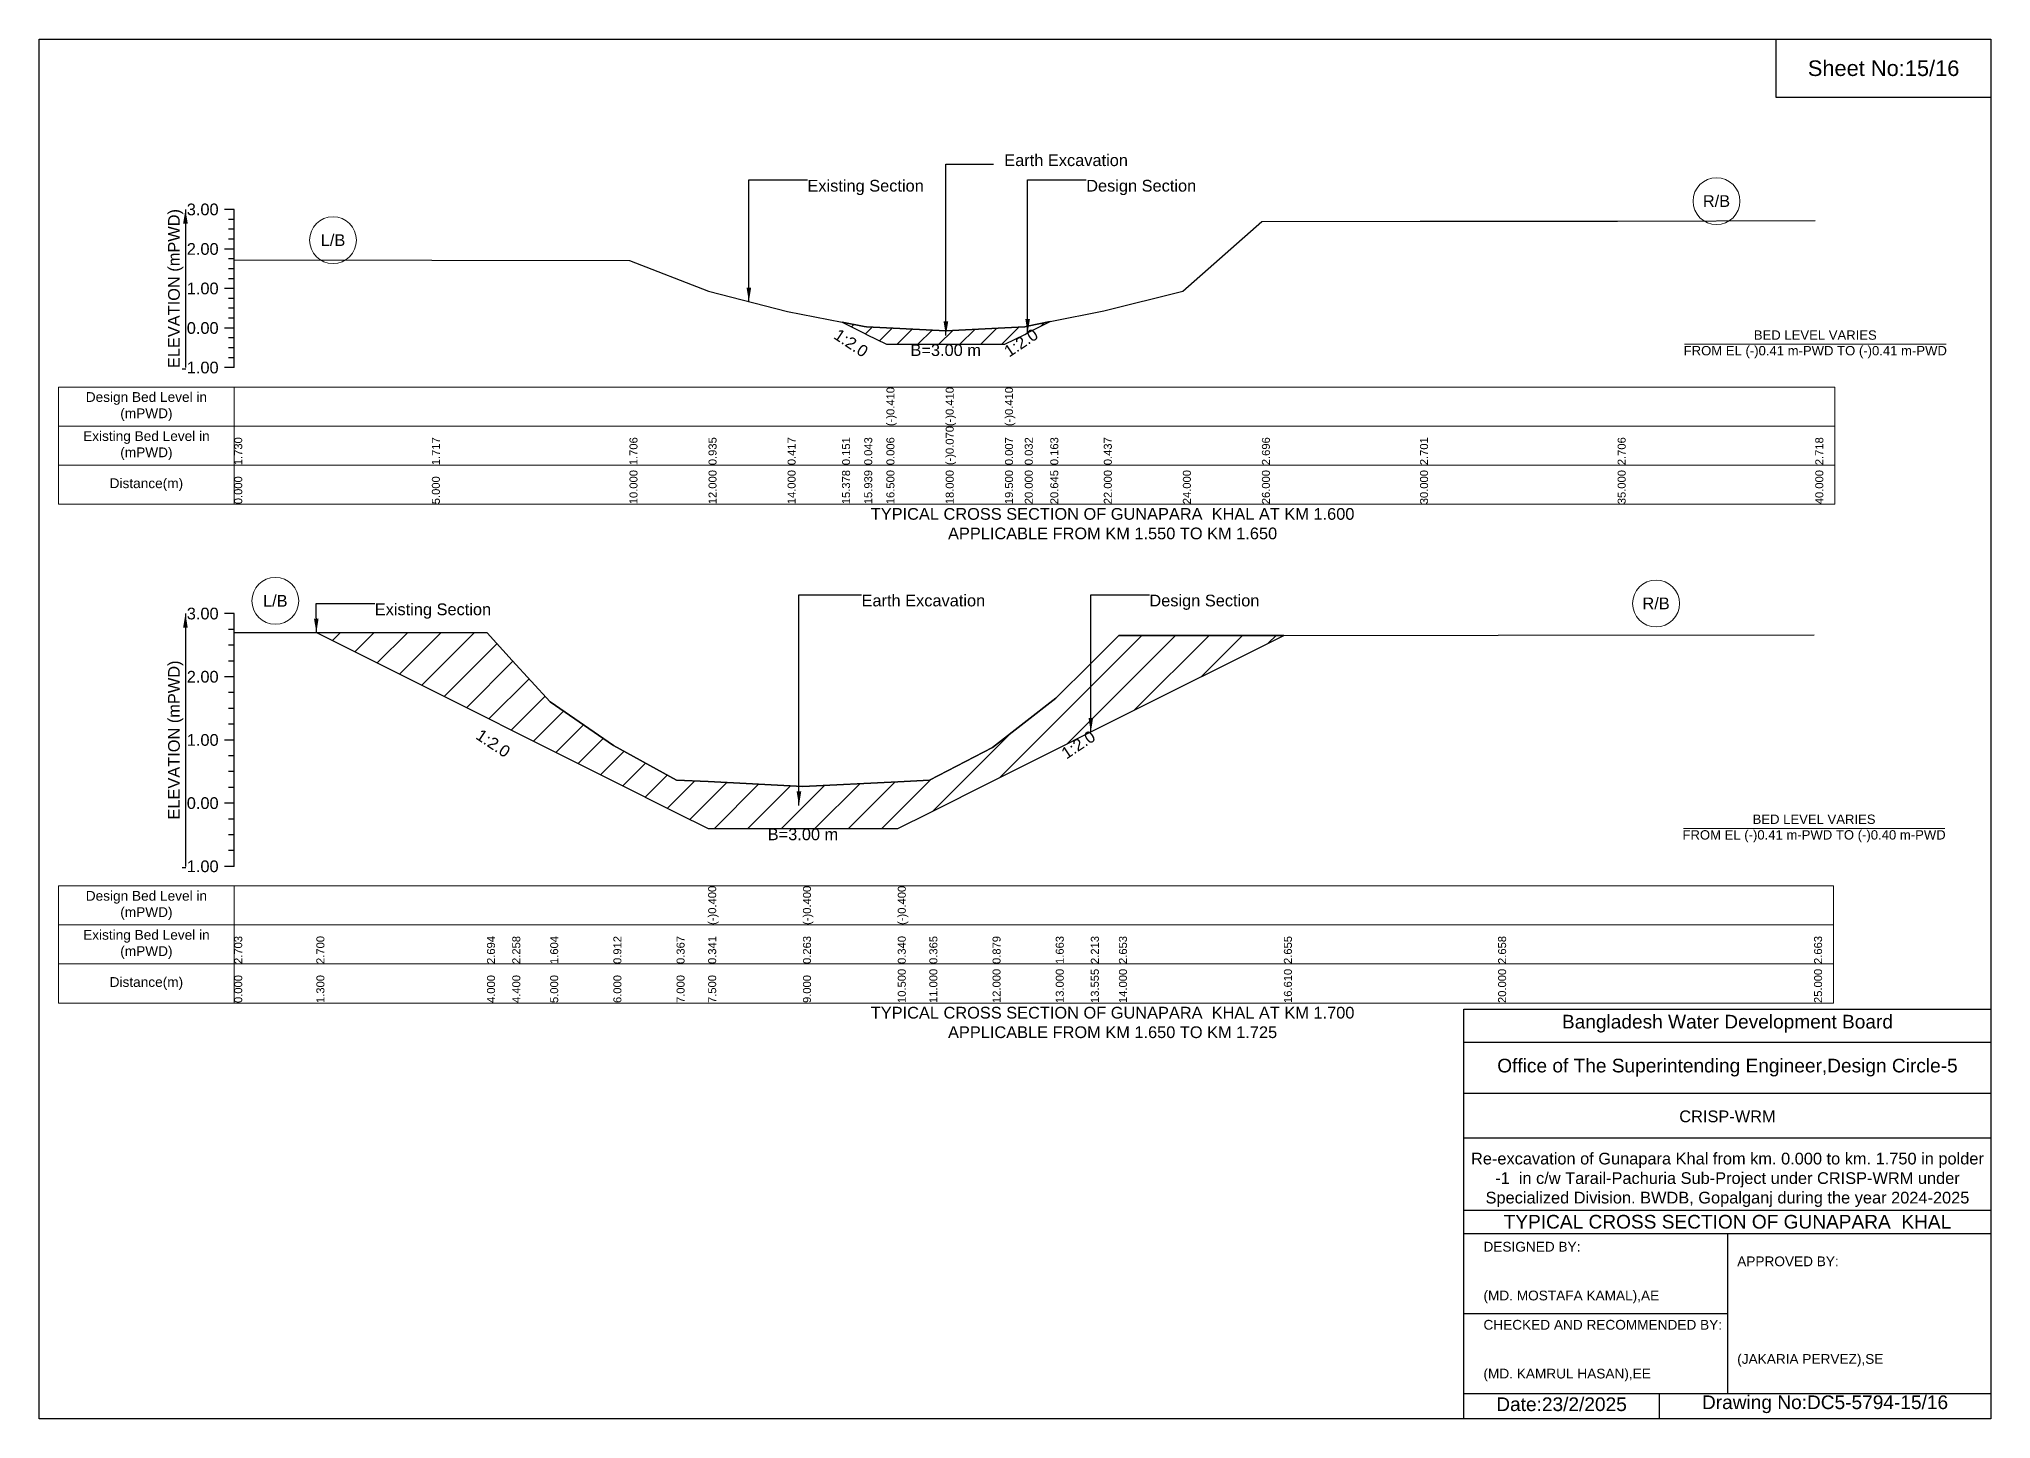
# Model space of a CAD drawing. Header units: inches. Extents: x 91000 to 268000, y -12452 to 3.
# Drawn here: x 240000 to 248000, y -5656 to 0 of the extents above; entities that cross this region are included whole.
import ezdxf

# ---------------------------------------------------------------- set-up
doc = ezdxf.new("R2010")
doc.units = ezdxf.units.IN
doc.header["$LTSCALE"] = 7
doc.header["$MEASUREMENT"] = 0
for name, color, linetype, lineweight in [('Cross section Data Border', 7, 'Continuous', 9), ('Cross Section Labels', 7, 'Continuous', 9), ('Existing_Bed_Level for Xsection', 7, 'Continuous', 25)]:
    doc.layers.add(name, color=color, linetype=linetype, lineweight=lineweight)
doc.styles.get("Standard").update_dxf_attribs({"font": 'arial.ttf'})
doc.dimstyles.get("Standard").update_dxf_attribs({"dimtxt": 0.18, "dimasz": 0.18, "dimexe": 0.18, "dimexo": 0.0625, "dimgap": 0.09, "dimtad": 0, "dimtih": 1, "dimtoh": 1, "dimdec": 4, "dimzin": 0, "dimdsep": 46, "dimtxsty": 'Standard', "dimcen": 0.09, "dimadec": 0, "dimazin": 0, "dimtfac": 1, "dimtdec": 4, "dimtofl": 0, "dimtmove": 0, "dimatfit": 3, "dimfxl": 1, "dimtolj": 1, "dimtzin": 0, "dimarcsym": 0})

msp = doc.modelspace()

# ---------------------------------------------------------------- hatches: boundary and pattern name
at = {"layer": 'Existing_Bed_Level for Xsection'}
h = msp.add_hatch(dxfattribs=at)
h.set_pattern_fill('ANSI31', color=256, scale=486, style=0)
h.paths.add_polyline_path([(243291.2, -1160.2), (243382.1, -1205.6), (243392, -1210.6), (243473, -1251.1), (243716, -1251.1), (243959, -1251.1), (244040, -1210.6), (244051.8, -1204.7), (244144.6, -1158.3), (244051.8, -1177.1), (244040, -1179.5), (243959, -1183.6), (243716, -1196), (243473, -1183.7), (243392, -1179.6), (243382.1, -1177.7)])
h = msp.add_hatch(dxfattribs=at)
h.set_pattern_fill('ANSI31', color=256, scale=777, style=0)
h.paths.add_polyline_path([(241136.7, -2432.8), (241836, -2782.5), (241939.6, -2834.3), (242095, -2912), (242354, -3041.5), (242613, -3171), (242742.5, -3235.7), (243131, -3235.7), (243519.5, -3235.7), (243649, -3171), (243908, -3041.5), (244167, -2912), (244310.8, -2840.1), (244426, -2782.5), (245102.1, -2444.4), (244426, -2445), (244310.8, -2559), (244167, -2701.4), (243908, -2904.5), (243649, -3037.6), (243519.5, -3044.2), (243131, -3064), (242742.5, -3043.8), (242613, -3037.1), (242354, -2895.9), (242095, -2716.7), (241939.6, -2547.3), (241836, -2434.4)])

# ---------------------------------------------------------------- linework, layer by layer
for points in [[(240000, 0), (248000, 0), (248000, -5656), (240000, -5656)], [(247120, 0), (248000, 0), (248000, -240), (247120, -240)]]:
    msp.add_lwpolyline(points, close=True)
for points in [[(245840, -5656), (245840, -3976), (248000, -3976)], [(245840, -4112), (248000, -4112)], [(245840, -4320), (248000, -4320)], [(245840, -4504), (248000, -4504)], [(245840, -4800), (248000, -4800)], [(245840, -4896), (248000, -4896)], [(246920, -4896), (246920, -5552)], [(245840, -5224), (246920, -5224)], [(245840, -5552), (248000, -5552)], [(246640, -5552), (246640, -5656)]]:
    msp.add_lwpolyline(points)
at = {"layer": 'Cross section Data Border'}
for points in [[(240080, -1426.7), (247360, -1426.7), (247360, -1906.7), (240080, -1906.7)], [(240080, -3471.1), (247355, -3471.1), (247355, -3951.1), (240080, -3951.1)]]:
    msp.add_lwpolyline(points, close=True, dxfattribs=at)
for points in [[(240800, -1426.7), (240800, -1906.7)], [(240080, -1586.7), (247360, -1586.7)], [(240080, -1746.7), (247360, -1746.7)], [(240800, -3471.1), (240800, -3951.1)], [(240080, -3631.1), (247355, -3631.1)], [(240080, -3791.1), (247355, -3791.1)]]:
    msp.add_lwpolyline(points, dxfattribs=at)
at = {"layer": 'Cross Section Labels'}
for points in [[(246744.2, -1251.1), (247815.8, -1251.1)], [(246739.2, -3235.7), (247810.8, -3235.7)]]:
    msp.add_lwpolyline(points, dxfattribs=at)
for centre in [(246875, -664.3), (241205, -824.5), (240968.3, -2302.9), (246627.5, -2313.5)]:
    msp.add_circle(centre, 96, dxfattribs=at)
at = {"layer": 'Existing_Bed_Level for Xsection'}
for points in [[(240800, -698.7), (240760, -698.7)], [(240800, -1346.7), (240800, -1184.7), (240800, -1022.7), (240800, -860.7), (240800, -698.7)], [(240800, -739.2), (240776, -739.2)], [(240800, -779.7), (240776, -779.7)], [(240800, -904.4), (241610, -906.5), (242420, -908.3), (242744, -1033.2), (243068, -1117.1), (243291.2, -1160.2), (243382.1, -1177.7), (243392, -1179.6), (243473, -1183.7), (243473, -1183.7), (243716, -1196), (243716, -1196), (243959, -1183.6), (243959, -1183.6), (244040, -1179.5), (244051.8, -1177.1), (244144.6, -1158.3), (244364, -1113.9), (244688, -1033.2), (245012, -747.9), (245660, -747.1), (246470, -746.3), (247280, -744.3)], [(240800, -860.7), (240760, -860.7)], [(240800, -820.2), (240776, -820.2)], [(240800, -901.2), (240776, -901.2)], [(240800, -941.7), (240776, -941.7)], [(240800, -1022.7), (240760, -1022.7)], [(240800, -982.2), (240776, -982.2)], [(240800, -1063.2), (240776, -1063.2)], [(240800, -1103.7), (240776, -1103.7)], [(240800, -1184.7), (240760, -1184.7)], [(240800, -1144.2), (240776, -1144.2)], [(240800, -1225.2), (240776, -1225.2)], [(240800, -1265.7), (240776, -1265.7)], [(240800, -1346.7), (240760, -1346.7)], [(240800, -1306.2), (240776, -1306.2)], [(240800, -2355.1), (240760, -2355.1)], [(240800, -3391.1), (240800, -3132.1), (240800, -2873.1), (240800, -2614.1), (240800, -2355.1)], [(240800, -2419.9), (240776, -2419.9)], [(240800, -2432), (241136.7, -2432.8), (241836, -2434.4), (241939.6, -2547.3), (242095, -2716.7), (242354, -2895.9), (242613, -3037.1), (242742.5, -3043.8), (242742.5, -3043.8), (243131, -3064), (243131, -3064), (243519.5, -3044.2), (243519.5, -3044.2), (243649, -3037.6), (243908, -2904.5), (244167, -2701.4), (244310.8, -2559), (244426, -2445), (245102.1, -2444.4), (245980, -2443.7), (247275, -2442.4)], [(240800, -2484.6), (240776, -2484.6)], [(240800, -2549.4), (240776, -2549.4)], [(240800, -2614.1), (240760, -2614.1)], [(240800, -2678.9), (240776, -2678.9)], [(240800, -2743.6), (240776, -2743.6)], [(240800, -2873.1), (240760, -2873.1)], [(240800, -2808.4), (240776, -2808.4)], [(240800, -2937.9), (240776, -2937.9)], [(240800, -3002.6), (240776, -3002.6)], [(240800, -3067.4), (240776, -3067.4)], [(240800, -3132.1), (240760, -3132.1)], [(240800, -3196.9), (240776, -3196.9)], [(240800, -3261.6), (240776, -3261.6)], [(240800, -3326.4), (240776, -3326.4)], [(240800, -3391.1), (240760, -3391.1)]]:
    msp.add_lwpolyline(points, dxfattribs=at)
for points in [[(243291.2, -1160.2), (243291.2, -1160.2), (243382.1, -1205.6), (243392, -1210.6), (243473, -1251.1), (243473, -1251.1), (243716, -1251.1), (243716, -1251.1), (243959, -1251.1), (243959, -1251.1), (244040, -1210.6), (244051.8, -1204.7), (244144.6, -1158.3), (244144.6, -1158.3), (244144.6, -1158.3), (244051.8, -1177.1), (244040, -1179.5), (243959, -1183.6), (243959, -1183.6), (243716, -1196), (243716, -1196), (243473, -1183.7), (243473, -1183.7), (243392, -1179.6), (243382.1, -1177.7), (243291.2, -1160.2)], [(241136.7, -2432.8), (241136.7, -2432.8), (241836, -2782.5), (241939.6, -2834.3), (242095, -2912), (242354, -3041.5), (242613, -3171), (242742.5, -3235.7), (242742.5, -3235.7), (243131, -3235.7), (243131, -3235.7), (243519.5, -3235.7), (243519.5, -3235.7), (243649, -3171), (243908, -3041.5), (244167, -2912), (244310.8, -2840.1), (244426, -2782.5), (245102.1, -2444.4), (244426, -2445), (244310.8, -2559), (244167, -2701.4), (243908, -2904.5), (243649, -3037.6), (243519.5, -3044.2), (243519.5, -3044.2), (243131, -3064), (243131, -3064), (242742.5, -3043.8), (242742.5, -3043.8), (242613, -3037.1), (242354, -2895.9), (242095, -2716.7), (241939.6, -2547.3), (241836, -2434.4), (241136.7, -2432.8)]]:
    msp.add_lwpolyline(points, close=True, dxfattribs=at)

# ---------------------------------------------------------------- texts
at = {"attachment_point": 5}
for s, insert, char_height in [('Sheet No:15/16', (247560, -120), 64), ('Bangladesh Water Development Board', (246920, -4036), 56), ('Office of The Superintending Engineer,Design Circle-5', (246920, -4216), 56)]:
    msp.add_mtext(s, dxfattribs=dict(at, insert=insert, char_height=char_height))
for s, insert, char_height, width, attachment_point in [('CRISP-WRM', (246920, -4416), 48, 2240, 5), ('Re-excavation of Gunapara Khal from km. 0.000 to km. 1.750 in polder -1  in c/w Tarail-Pachuria Sub-Project under CRISP-WRM under Specialized Division. BWDB, Gopalganj during the year 2024-2025', (246920, -4676), 48, 2160, 5), ('TYPICAL CROSS SECTION OF GUNAPARA  KHAL', (246920, -4848), 56, 2240, 5), ('DESIGNED BY:^J^J^J(MD. MOSTAFA KAMAL),AE', (245920, -5056), 40, 1120, 4), ('APPROVED BY:^J^J^J^J^J^J(JAKARIA PERVEZ),SE', (246960, -5216), 40, 1120, 4), ('CHECKED AND RECOMMENDED BY:^J^J^J(MD. KAMRUL HASAN),EE', (245920, -5376), 40, 1120, 4), ('Date:23/2/2025 ', (246240, -5596), 56, 1120, 5), ('Drawing No:DC5-5794-15/16', (247320, -5596), 56, 1760, 5)]:
    msp.add_mtext(s, dxfattribs=dict(insert=insert, char_height=char_height, width=width, attachment_point=attachment_point))
at = {"layer": 'Cross section Data Border', "char_height": 40, "width": 640, "attachment_point": 5}
for s, insert in [('Design Bed Level in (mPWD)', (240440, -1506.7)), ('Existing Bed Level in (mPWD)', (240440, -1666.7)), ('Distance(m)', (240440, -1826.7)), ('Design Bed Level in (mPWD)', (240440, -3551.1)), ('Existing Bed Level in (mPWD)', (240440, -3711.1)), ('Distance(m)', (240440, -3871.1))]:
    msp.add_mtext(s, dxfattribs=dict(at, insert=insert))
at = {"layer": 'Cross Section Labels'}
for s, insert, char_height, attachment_point in [('Earth Excavation', (243956, -472.7), 48, 1), ('Existing Section', (243149.2, -577.2), 48, 1), ('Design Section', (244291.8, -577.2), 48, 1), ('R/B', (246875, -664.3), 48, 5), ('L/B', (241205, -824.5), 48, 5), ('BED LEVEL VARIES ^JFROM EL (-)0.41 m-PWD TO (-)0.41 m-PWD', (247280, -1251.1), 38.4, 5), ('B=3.00 m', (243716, -1251.1), 48, 2), ('TYPICAL CROSS SECTION OF GUNAPARA  KHAL AT KM 1.600^JAPPLICABLE FROM KM 1.550 TO KM 1.650', (244400, -1986.7), 48, 5), ('L/B', (240968.3, -2302.9), 48, 5), ('Existing Section', (241375.9, -2313.5), 48, 1), ('Earth Excavation', (243371, -2277.4), 48, 1), ('Design Section', (244550.8, -2277.4), 48, 1), ('R/B', (246627.5, -2313.5), 48, 5), ('BED LEVEL VARIES ^JFROM EL (-)0.41 m-PWD TO (-)0.40 m-PWD', (247275, -3235.7), 38.4, 5), ('B=3.00 m', (243131, -3235.7), 48, 2), ('TYPICAL CROSS SECTION OF GUNAPARA  KHAL AT KM 1.700^JAPPLICABLE FROM KM 1.650 TO KM 1.725', (244400, -4031.1), 48, 5)]:
    msp.add_mtext(s, dxfattribs=dict(at, insert=insert, char_height=char_height, attachment_point=attachment_point))
at = {"layer": 'Cross Section Labels', "char_height": 48, "attachment_point": 2}
for insert, rotation in [((243341.6, -1225.9), 326.30993), ((244011.3, -1224.9), 33.69007), ((241874.8, -2866.6), 326.30993), ((244246, -2872.4), 33.69007)]:
    msp.add_mtext('1:2.0', dxfattribs=dict(at, insert=insert, rotation=rotation))
at = {"layer": 'Existing_Bed_Level for Xsection', "rotation": 90}
for s, insert, char_height, attachment_point in [('ELEVATION (mPWD)', (240560, -1022.7), 48, 5), ('(-)0.410', (243473, -1586.7), 32.8, 1), ('(-)0.410', (243716, -1586.7), 32.8, 1), ('(-)0.410', (243959, -1586.7), 32.8, 1), ('(-)0.070', (243716, -1746.7), 32.8, 1), ('1.730', (240800, -1746.7), 32.8, 1), ('1.717', (241610, -1746.7), 32.8, 1), ('1.706', (242420, -1746.7), 32.8, 1), ('0.935', (242744, -1746.7), 32.8, 1), ('0.417', (243068, -1746.7), 32.8, 1), ('0.151', (243291.2, -1746.7), 32.8, 1), ('0.043', (243382.1, -1746.7), 32.8, 1), ('0.006', (243473, -1746.7), 32.8, 1), ('0.007', (243959, -1746.7), 32.8, 1), ('0.032', (244040, -1746.7), 32.8, 1), ('0.163', (244144.6, -1746.7), 32.8, 1), ('0.437', (244364, -1746.7), 32.8, 1), ('2.696', (245012, -1746.7), 32.8, 1), ('2.701', (245660, -1746.7), 32.8, 1), ('2.706', (246470, -1746.7), 32.8, 1), ('2.718', (247280, -1746.7), 32.8, 1), ('0.000', (240800, -1906.7), 32.8, 1), ('5.000', (241610, -1906.7), 32.8, 1), ('10.000', (242420, -1906.7), 32.8, 1), ('12.000', (242744, -1906.7), 32.8, 1), ('14.000', (243068, -1906.7), 32.8, 1), ('15.378', (243291.2, -1906.7), 32.8, 1), ('15.939', (243382.1, -1906.7), 32.8, 1), ('16.500', (243473, -1906.7), 32.8, 1), ('18.000', (243716, -1906.7), 32.8, 1), ('19.500', (243959, -1906.7), 32.8, 1), ('20.000', (244040, -1906.7), 32.8, 1), ('20.645', (244144.6, -1906.7), 32.8, 1), ('22.000', (244364, -1906.7), 32.8, 1), ('24.000', (244688, -1906.7), 32.8, 1), ('26.000', (245012, -1906.7), 32.8, 1), ('30.000', (245660, -1906.7), 32.8, 1), ('35.000', (246470, -1906.7), 32.8, 1), ('40.000', (247280, -1906.7), 32.8, 1), ('ELEVATION (mPWD)', (240560, -2873.1), 48, 5), ('(-)0.400', (242742.5, -3631.1), 32.8, 1), ('(-)0.400', (243131, -3631.1), 32.8, 1), ('(-)0.400', (243519.5, -3631.1), 32.8, 1), ('2.703', (240800, -3791.1), 32.8, 1), ('2.700', (241136.7, -3791.1), 32.8, 1), ('2.694', (241836, -3791.1), 32.8, 1), ('2.258', (241939.6, -3791.1), 32.8, 1), ('1.604', (242095, -3791.1), 32.8, 1), ('0.912', (242354, -3791.1), 32.8, 1), ('0.367', (242613, -3791.1), 32.8, 1), ('0.341', (242742.5, -3791.1), 32.8, 1), ('0.263', (243131, -3791.1), 32.8, 1), ('0.340', (243519.5, -3791.1), 32.8, 1), ('0.365', (243649, -3791.1), 32.8, 1), ('0.879', (243908, -3791.1), 32.8, 1), ('1.663', (244167, -3791.1), 32.8, 1), ('2.213', (244310.8, -3791.1), 32.8, 1), ('2.653', (244426, -3791.1), 32.8, 1), ('2.655', (245102.1, -3791.1), 32.8, 1), ('2.658', (245980, -3791.1), 32.8, 1), ('2.663', (247275, -3791.1), 32.8, 1), ('0.000', (240800, -3951.1), 32.8, 1), ('1.300', (241136.7, -3951.1), 32.8, 1), ('4.000', (241836, -3951.1), 32.8, 1), ('4.400', (241939.6, -3951.1), 32.8, 1), ('5.000', (242095, -3951.1), 32.8, 1), ('6.000', (242354, -3951.1), 32.8, 1), ('7.000', (242613, -3951.1), 32.8, 1), ('7.500', (242742.5, -3951.1), 32.8, 1), ('9.000', (243131, -3951.1), 32.8, 1), ('10.500', (243519.5, -3951.1), 32.8, 1), ('11.000', (243649, -3951.1), 32.8, 1), ('12.000', (243908, -3951.1), 32.8, 1), ('13.000', (244167, -3951.1), 32.8, 1), ('13.555', (244310.8, -3951.1), 32.8, 1), ('14.000', (244426, -3951.1), 32.8, 1), ('16.610', (245102.1, -3951.1), 32.8, 1), ('20.000', (245980, -3951.1), 32.8, 1), ('25.000', (247275, -3951.1), 32.8, 1)]:
    msp.add_mtext(s, dxfattribs=dict(at, insert=insert, char_height=char_height, attachment_point=attachment_point))
at = {"layer": 'Existing_Bed_Level for Xsection', "char_height": 48, "attachment_point": 6}
for s, insert in [('3.00', (240736, -698.7)), ('2.00', (240736, -860.7)), ('1.00', (240736, -1022.7)), ('0.00', (240736, -1184.7)), ('-1.00', (240736, -1346.7)), ('3.00', (240736, -2355.1)), ('2.00', (240736, -2614.1)), ('1.00', (240736, -2873.1)), ('0.00', (240736, -3132.1)), ('-1.00', (240736, -3391.1))]:
    msp.add_mtext(s, dxfattribs=dict(at, insert=insert))

# ---------------------------------------------------------------- leaders
at = {"layer": 'Cross Section Labels', "annotation_type": 0, "has_hookline": 1, "hookline_direction": 0}
for points, text_width in [([(243716.8, -1215), (243716.8, -512.7), (243911.7, -512.7)], 497), ([(242909.2, -1076), (242909.2, -577.2), (243149.1, -577.2)], 467.2), ([(244051.8, -1204.7), (244051.8, -577.2), (244291.7, -577.2)], 441.2), ([(241136.7, -2432.8), (241135.9, -2313.5), (241375.8, -2313.5)], 467.2), ([(243114.5, -3141.7), (243114.5, -2277.4), (243370.9, -2277.4)], 497), ([(244310.8, -2840.1), (244310.8, -2277.4), (244550.7, -2277.4)], 441.2)]:
    msp.add_leader(points, dimstyle='Standard', override={"dimasz": 57.6}, dxfattribs=dict(at, text_width=text_width))
at = {"layer": 'Existing_Bed_Level for Xsection'}
for points in [[(240600, -698.7), (240600, -1346.7)], [(240600, -2355.1), (240600, -3391.1)]]:
    msp.add_leader(points, dimstyle='Standard', override={"dimasz": 57.6}, dxfattribs=at)

doc.saveas('drawing.dxf')
